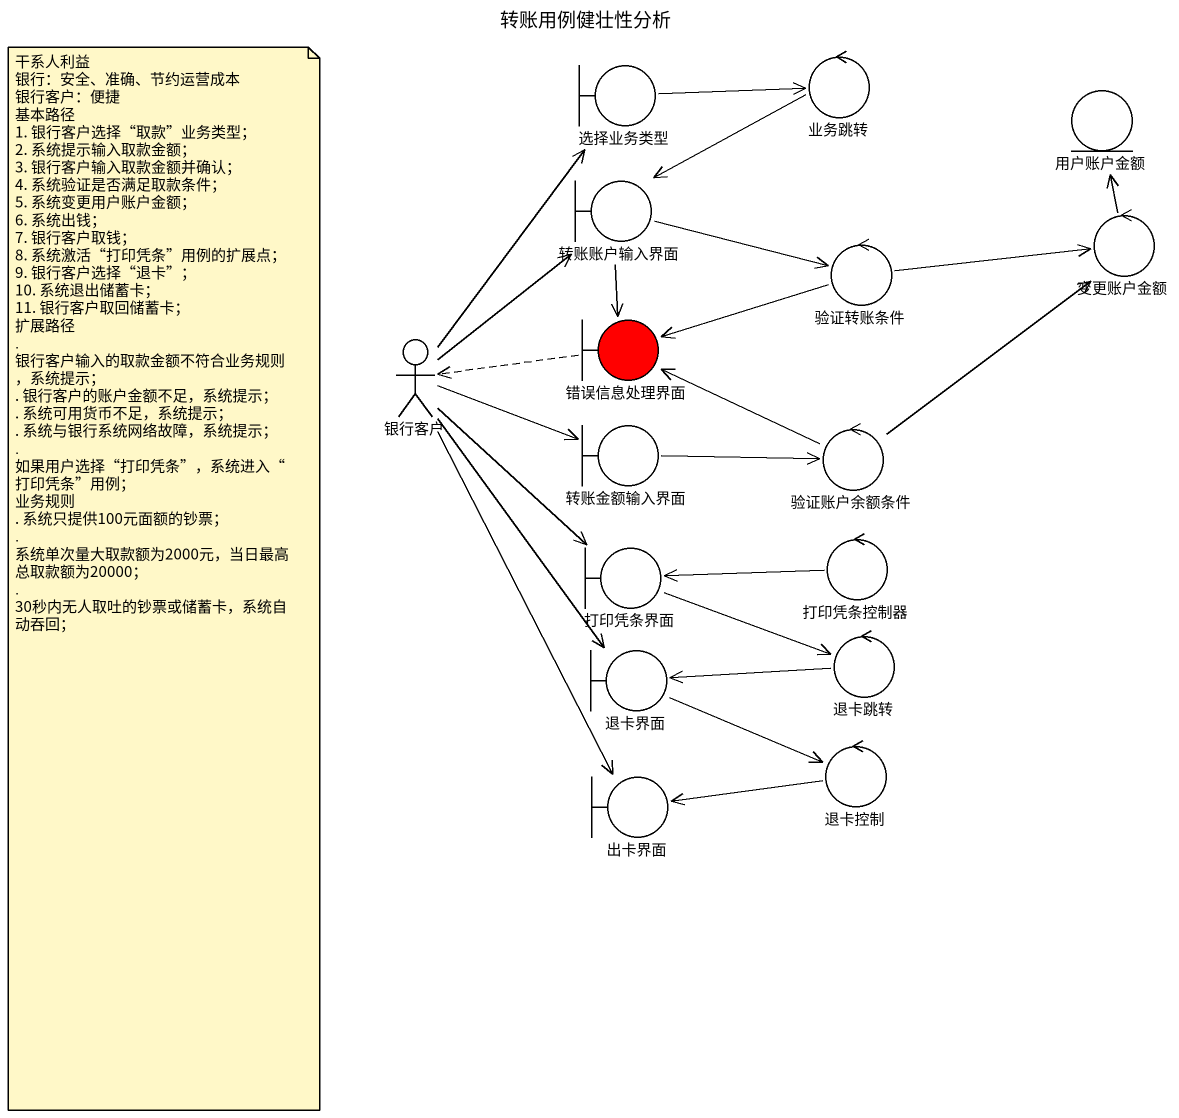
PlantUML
@startuml
title 转账用例健壮性分析
boundary 选择业务类型
control 业务跳转
entity 用户账户金额
boundary 转账账户输入界面
control 验证转账条件
control 变更账户金额
actor 银行客户
boundary 错误信息处理界面 #FF0000
boundary 转账金额输入界面
control 验证账户余额条件
boundary 打印凭条界面
control 打印凭条控制器
boundary 退卡界面
control 退卡跳转
control 退卡控制
boundary 出卡界面
选择业务类型 -right-> 业务跳转
业务跳转 -left-> 转账账户输入界面
转账账户输入界面 -right-> 验证转账条件
转账账户输入界面 --> 错误信息处理界面
验证转账条件 -right-> 变更账户金额
验证转账条件 -left-> 错误信息处理界面
变更账户金额 -up-> 用户账户金额
银行客户 -up-> 选择业务类型
银行客户 -up-> 转账账户输入界面
银行客户 -right-> 转账金额输入界面
银行客户 --> 打印凭条界面
银行客户 --> 退卡界面
银行客户 --> 出卡界面
错误信息处理界面 .left.> 银行客户
转账金额输入界面 -right-> 验证账户余额条件
验证账户余额条件 -up-> 变更账户金额
验证账户余额条件 -left-> 错误信息处理界面
打印凭条界面 -right-> 退卡跳转
打印凭条控制器 -left-> 打印凭条界面
退卡界面 -right-> 退卡控制
退卡跳转 -left-> 退卡界面
退卡控制 -left-> 出卡界面
note as N1
  干系人利益
  银行：安全、准确、节约运营成本
  银行客户：便捷
  基本路径
  1. 银行客户选择“取款”业务类型；
  2. 系统提示输入取款金额；
  3. 银行客户输入取款金额并确认；
  4. 系统验证是否满足取款条件；
  5. 系统变更用户账户金额；
  6. 系统出钱；
  7. 银行客户取钱；
  8. 系统激活“打印凭条”用例的扩展点；
  9. 银行客户选择“退卡”；
  10. 系统退出储蓄卡；
  11. 银行客户取回储蓄卡；
  扩展路径
  . 银行客户输入的取款金额不符合业务规则，系统提示；
  . 银行客户的账户金额不足，系统提示；
  . 系统可用货币不足，系统提示；
  . 系统与银行系统网络故障，系统提示；
  . 如果用户选择“打印凭条”，系统进入“打印凭条”用例；
  业务规则
  . 系统只提供100元面额的钞票；
  . 系统单次量大取款额为2000元，当日最高总取款额为20000；
  . 30秒内无人取吐的钞票或储蓄卡，系统自动吞回；
end note
@enduml
